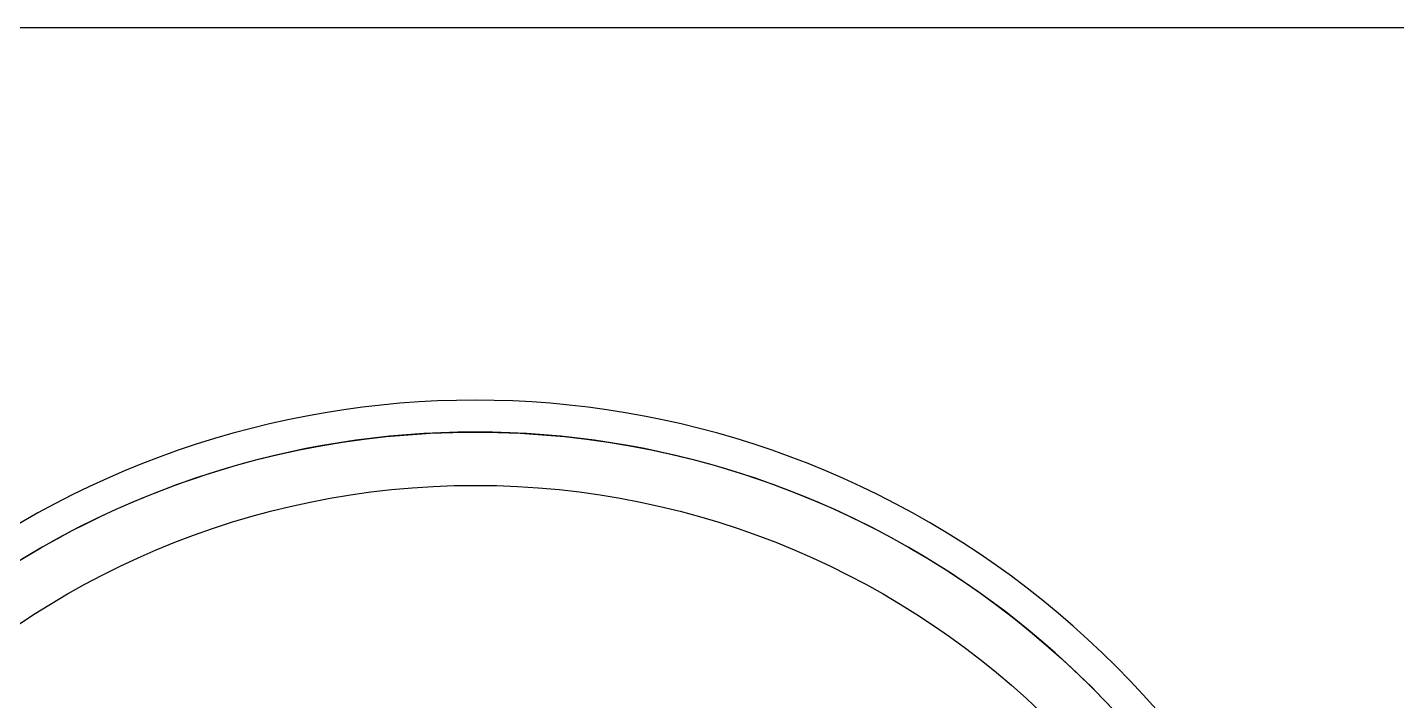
# Model space of a CAD drawing. Header units: millimetres. Extents: x -107 to 32, y -62 to 1.
# Drawn here: x -98.89 to -86.02, y -4.96 to 1.36 of the extents above; entities that cross this region are included whole.
import ezdxf

# ---------------------------------------------------------------- set-up
doc = ezdxf.new("R2010")
doc.units = ezdxf.units.MM
doc.layers.add('Pad', color=7, linetype='CONTINUOUS')
doc.layers.add('Part__Feature004', color=7, linetype='CONTINUOUS')

msp = doc.modelspace()

# ---------------------------------------------------------------- linework, layer by layer
at = {"layer": 'Pad'}
for p, q in [((-101.682, 1.36167), (27.4093, 1.36167)), ((-101.682, 1.36167, 2), (27.4093, 1.36167, 2)), ((-101.682, 1.36167), (27.4093, 1.36167)), ((-101.682, 1.36167, 2), (27.4093, 1.36167, 2))]:
    msp.add_line(p, q, dxfattribs=at)
at = {"layer": 'Part__Feature004'}
for radius in [8.2, 8.2, 7.7, 7.7]:
    msp.add_circle((-94.68, -10.64), radius, dxfattribs=at)
for centre, radius, start, end in [((-94.68, -10.64, -6), 8.5, -26.6047, -153.395), ((-94.68, -10.64, -6), 8.5, -26.6047, -153.395), ((-94.68, -10.64, -4.75), 8.5, -26.6047, -153.395), ((-94.68, -10.64, -4.75), 8.5, -26.6047, -153.395), ((-94.68, -10.64, -6), 8.2, -50.6433, -129.357), ((-94.68, -10.64, -6), 8.2, -50.6433, -129.357)]:
    msp.add_arc(centre, radius, start, end, dxfattribs=at)

doc.saveas('drawing.dxf')
